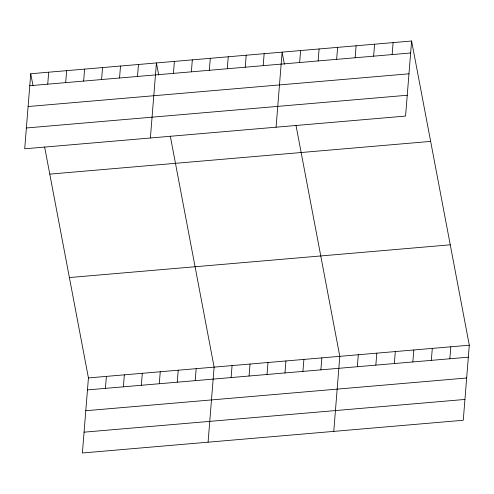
<?xml version="1.0" encoding="UTF-8"?>
<svg xmlns="http://www.w3.org/2000/svg" width="494" height="494" viewBox="0 0 494 494"><rect width="100%" height="100%" fill="white"/><g stroke="black" fill="none" stroke-linecap="round" stroke-linejoin="round"><path stroke-width="0.74" d="M30.739 73.742L24.7 148.793L405.568 116.071L411.607 41.014L30.739 73.742L33.03 85.814M47.733 84.171L48.696 72.198M65.683 82.628L66.647 70.654M83.64 81.09L84.604 69.111M101.597 79.546L102.561 67.567M44.627 146.953L88.432 377.929L82.393 452.986L463.261 420.258L469.3 345.207L411.607 41.014M119.548 78.003L120.511 66.023M105.426 388.364L106.389 376.391M137.505 76.459L138.468 64.486M123.383 386.821L124.346 374.847M150.386 137.993L156.425 62.942L158.716 75.014M141.333 385.277L142.303 373.303M173.419 73.371L174.382 61.398M159.29 383.733L160.254 371.76M191.369 71.828L192.333 59.854M177.247 382.195L178.211 370.216M209.326 70.29L210.29 58.311M195.204 380.652L196.167 368.672M227.283 68.746L228.247 56.767M208.079 442.186L214.118 367.128L170.313 136.153M245.234 67.203L246.197 55.223M231.112 377.564L232.075 365.591M263.191 65.659L264.154 53.685M249.069 376.02L250.032 364.047M276.072 127.199L282.111 52.142L284.402 64.214M267.019 374.477L267.983 362.503M299.648 62.528L300.611 50.549M284.976 372.939L285.94 360.96M318.142 60.935L319.105 48.962M302.933 371.395L303.896 359.416M336.642 59.348L337.606 47.368M320.89 369.852L321.853 357.872M355.143 57.755L356.106 45.781M333.765 431.386L339.804 356.335L295.999 125.353M373.643 56.168L374.606 44.194M357.341 366.721L358.304 354.741M392.143 54.581L393.107 42.601M375.841 365.128L376.805 353.154M394.342 363.541L395.305 351.561M412.836 361.948L413.805 349.974M431.336 360.361L432.299 348.381M449.836 358.768L450.8 346.794M29.776 85.715L410.644 52.988M28.102 106.531L408.964 73.804M26.373 127.977L407.241 95.256M49.777 174.123L430.644 141.395M69.395 277.548L450.262 244.82M88.432 377.929L469.3 345.207M87.469 389.908L468.337 357.181M85.795 410.724L466.663 377.996M84.073 432.17L464.934 399.442"/></g></svg>
